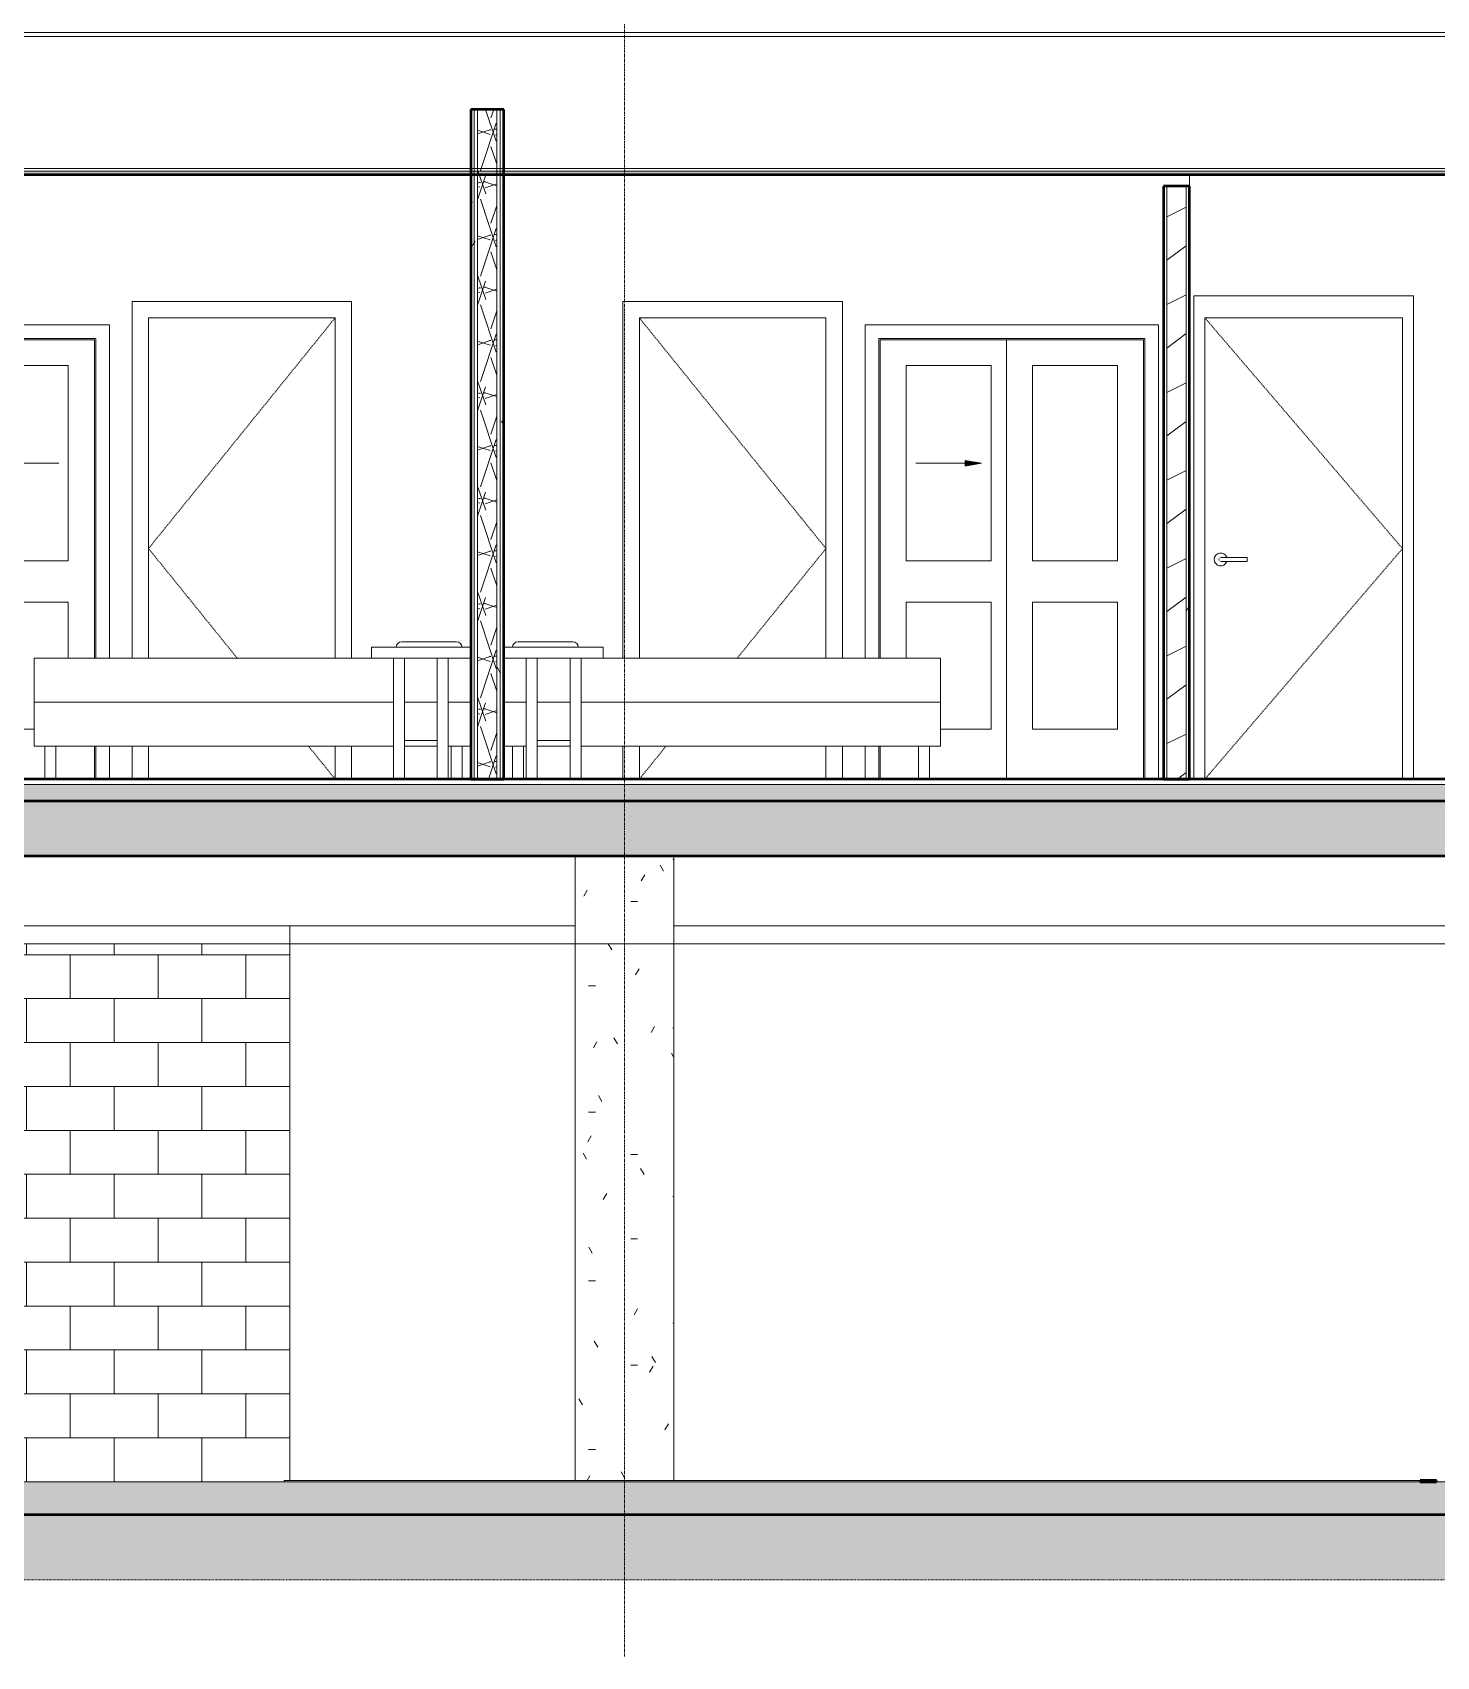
# Model space of a CAD drawing. Header units: inches. Extents: x -4169 to 1833, y -300 to 585.
# Drawn here: x 361.7 to 617.6, y -159.8 to 136 of the extents above; entities that cross this region are included whole.
import ezdxf

# ---------------------------------------------------------------- set-up
doc = ezdxf.new("R2010")
doc.units = ezdxf.units.IN
doc.header["$MEASUREMENT"] = 0
for name, pattern in [('Aligning Line 1_8_', [0.25, 0.125, -0.125]), ('Dash 1_16_', [0.125, 0.0625, -0.0625]), ('Grid Line 1_2_', [0.875, 0.5, -0.125, 0.125, -0.125])]:
    doc.linetypes.add(name, pattern=pattern)
for name, color, linetype, lineweight in [('0-4', 7, 'Continuous', 9), ('0-7', 130, 'Continuous', 5), ('A-DETL-GENF-1', 92, 'Continuous', 13), ('A-DETL-GENF-2', 7, 'Continuous', 9), ('A-DOOR-3', 7, 'Continuous', 9), ('A-DOOR-4', 7, 'Dash 1_16_', 9), ('A-DOOR-FRAM-1', 7, 'Continuous', 9), ('A-FLOR', 192, 'Continuous', 13), ('A-FLOR-2', 192, 'Continuous', 50), ('A-FLOR-LEVL-1', 51, 'Grid Line 1_2_', 9), ('A-FLOR-MCUT', 51, 'Continuous', 13), ('A-FLOR-PATT-1', 8, 'Continuous', 9), ('A-GENM-2', 7, 'Continuous', 9), ('A-GENM-3', 250, 'Continuous', 50), ('A-WALL-1', 250, 'Continuous', 50), ('A-WALL-2', 10, 'Continuous', 13), ('A-WALL-PATT-1', 7, 'Continuous', 9), ('A-WALL-PATT-2', 253, 'Continuous', 9), ('A-WALL-PATT-5', 111, 'Continuous', 9), ('C-BLDG-PADS-1', 253, 'Continuous', 9), ('C-BLDG-PADS-2', 10, 'Continuous', 13), ('C-TOPO', 7, 'Continuous', 9), ('C-TOPO-1', 250, 'Continuous', 50), ('G-ANNO-SYMB', 111, 'Aligning Line 1_8_', 9), ('G-ANNO-SYMB-2', 147, 'Aligning Line 1_8_', 9), ('I-FURN-1', 7, 'Continuous', 9), ('I-WALL-1', 250, 'Continuous', 50), ('I-WALL-2', 10, 'Continuous', 13), ('S-COLS', 52, 'Continuous', 9), ('S-FNDN', 32, 'Continuous', 13), ('S-GRID-1', 1, 'Grid Line 1_2_', 9)]:
    doc.layers.add(name, color=color, linetype=linetype, lineweight=lineweight)
pattern_1 = [(0, (-10964.796, 146.633), (30.72, 7.68), [1.267, -21.773, 1.267, -21.773, -122.88]), (0, (-10964.796, 146.633), (30.72, 7.68), [-46.08, 1.267, -44.813, 1.267, -21.773, -53.76]), (0, (-10964.796, 146.633), (30.72, 7.68), [-115.2, 1.267, -14.093, 1.267, -37.133]), (120, (-10953.276, 150.473), (-22.01108, 22.7643), [1.267, -21.773, 1.267, -21.773, -122.88]), (120, (-10953.276, 150.473), (-22.01108, 22.7643), [-46.08, 1.267, -44.813, 1.267, -21.773, -53.76]), (120, (-10953.276, 150.473), (-22.01108, 22.7643), [-115.2, 1.267, -14.093, 1.267, -37.133]), (240, (-10949.436, 165.833), (-8.70892, -30.4443), [1.267, -21.773, 1.267, -21.773, -122.88]), (240, (-10949.436, 165.833), (-8.70892, -30.4443), [-46.08, 1.267, -44.813, 1.267, -21.773, -53.76]), (240, (-10949.436, 165.833), (-8.70892, -30.4443), [-115.2, 1.267, -14.093, 1.267, -37.133])]
pattern_2 = [(0, (317.997, 146.633), (30.72, 7.68), [1.267, -21.773, 1.267, -21.773, -122.88]), (0, (317.997, 146.633), (30.72, 7.68), [-46.08, 1.267, -44.813, 1.267, -21.773, -53.76]), (0, (317.997, 146.633), (30.72, 7.68), [-115.2, 1.267, -14.093, 1.267, -37.133]), (120, (329.517, 150.473), (-22.011075, 22.7643), [1.267, -21.773, 1.267, -21.773, -122.88]), (120, (329.517, 150.473), (-22.011075, 22.7643), [-46.08, 1.267, -44.813, 1.267, -21.773, -53.76]), (120, (329.517, 150.473), (-22.011075, 22.7643), [-115.2, 1.267, -14.093, 1.267, -37.133]), (240, (333.357, 165.833), (-8.708925, -30.4443), [1.267, -21.773, 1.267, -21.773, -122.88]), (240, (333.357, 165.833), (-8.708925, -30.4443), [-46.08, 1.267, -44.813, 1.267, -21.773, -53.76]), (240, (333.357, 165.833), (-8.708925, -30.4443), [-115.2, 1.267, -14.093, 1.267, -37.133])]

# ---------------------------------------------------------------- blocks, each defined once
blk = doc.blocks.new('CTR - 2nd Phase_rvt-2-BUILDING SECTION - EAST_WEST - LOOKING SOUTH')
at = {"layer": 'A-FLOR-LEVL-1'}
for p, q in [((-12558.48, 136), (-9609.49, 136)), ((-12558.48, 0), (-9609.49, 0)), ((-12558.48, -30), (-9609.49, -30)), ((-12558.48, -128), (-9609.49, -128))]:
    blk.add_line(p, q, dxfattribs=at)
blk = doc.blocks.new('Bed-Standard - King 78_ x 80_-1379907-BUILDING SECTION - EAST_WEST - LOOKING SOUTH')
at = {"layer": 'I-FURN-1'}
for p, q in [((-10843.79, 25), (-10853.79, 25)), ((-10920.79, 22), (-10920.79, 14)), ((-10920.79, 22), (-10919.79, 22)), ((-10919.79, 22), (-10859.29, 22)), ((-10841.29, 22), (-10841.17, 22)), ((-10920.79, 14), (-10920.79, 6)), ((-10920.79, 14), (-10919.79, 14)), ((-10919.79, 14), (-10920.79, 14)), ((-10919.79, 14), (-10855.29, 14)), ((-10855.29, 14), (-10919.79, 14)), ((-10853.29, 14), (-10847.29, 14)), ((-10847.29, 14), (-10853.29, 14)), ((-10845.29, 14), (-10841.79, 14)), ((-10841.79, 14), (-10845.29, 14)), ((-10841.79, 14), (-10841.17, 14)), ((-10841.17, 14), (-10841.79, 14)), ((-10919.79, 6), (-10920.79, 6)), ((-10855.29, 6), (-10919.79, 6)), ((-10918.79, 6), (-10918.79, 0)), ((-10918.79, 6), (-10918.79, 0)), ((-10916.79, 0), (-10916.79, 6)), ((-10916.79, 0), (-10916.79, 6)), ((-10841.79, 6), (-10845.29, 6)), ((-10844.79, 6), (-10844.79, 0)), ((-10844.79, 6), (-10844.79, 0)), ((-10842.79, 0), (-10842.79, 6)), ((-10842.79, 0), (-10842.79, 6)), ((-10841.17, 6), (-10841.79, 6))]:
    blk.add_line(p, q, dxfattribs=at)
for centre, start, end in [((-10853.79, 24), 90, 180), ((-10843.79, 24), 0, 90)]:
    blk.add_arc(centre, 1, start, end, dxfattribs=at)
blk = doc.blocks.new('Table-Night Stand - 18_ x 18_ x 24_-1372838-BUILDING SECTION - EAST_WEST - LOOKING SOUTH')
at = {"layer": 'I-FURN-1'}
for p, q in [((-10859.29, 24), (-10841.29, 24)), ((-10859.29, 24), (-10859.29, 22)), ((-10841.29, 24), (-10841.29, 22)), ((-10841.29, 22), (-10859.29, 22)), ((-10855.29, 22), (-10855.29, 0)), ((-10853.29, 22), (-10853.29, 0)), ((-10847.29, 22), (-10847.29, 0)), ((-10845.29, 22), (-10845.29, 0)), ((-10853.29, 7), (-10847.29, 7)), ((-10853.29, 7), (-10853.29, 6)), ((-10847.29, 6), (-10853.29, 6)), ((-10847.29, 7), (-10847.29, 6))]:
    blk.add_line(p, q, dxfattribs=at)
blk = doc.blocks.new('Single-Flush - 34_ x 84_-1372834-BUILDING SECTION - EAST_WEST - LOOKING SOUTH')
at = {"layer": 'A-DOOR-4'}
for p, q in [((-10865.92, 84), (-10899.92, 42)), ((-10883.73, 22), (-10899.92, 42)), ((-10865.92, 0), (-10870.77, 6))]:
    blk.add_line(p, q, dxfattribs=at)
at = {"layer": 'A-DOOR-FRAM-1'}
for p, q in [((-10902.92, 87), (-10902.92, 22)), ((-10862.92, 87), (-10902.92, 87)), ((-10862.92, 22), (-10862.92, 87)), ((-10899.92, 22), (-10899.92, 84)), ((-10899.92, 84), (-10865.92, 84)), ((-10865.92, 84), (-10865.92, 22)), ((-10902.92, 6), (-10902.92, 0)), ((-10899.92, 0), (-10899.92, 6)), ((-10865.92, 6), (-10865.92, 0)), ((-10862.92, 0), (-10862.92, 6))]:
    blk.add_line(p, q, dxfattribs=at)
blk = doc.blocks.new('FOLDING_SLIDING CLOSET - 48_ x 80_-1372841-BUILDING SECTION - EAST_WEST - LOOKING SOUTH')
at = {"layer": 'A-DETL-GENF-1'}
blk.add_hatch(color=256, dxfattribs=at).paths.add_polyline_path([(-10925.28, 57), (-10925.28, 58.06), (-10928.29, 57.53)], flags=0)
at = {"layer": 'A-DETL-GENF-2'}
for p, q in [((-10925.28, 58.06), (-10928.29, 57.53)), ((-10916.29, 57.53), (-10928.29, 57.53)), ((-10928.29, 57.53), (-10925.28, 57)), ((-10925.28, 57), (-10925.28, 58.06))]:
    blk.add_line(p, q, dxfattribs=at)
at = {"layer": 'A-DOOR-3'}
for p, q in [((-10907.04, 82.75), (-10960.54, 82.75)), ((-10960.54, 82.75), (-10960.54, 0)), ((-10958.04, 0), (-10958.04, 80.25)), ((-10958.04, 80.25), (-10909.54, 80.25)), ((-10957.79, 80), (-10957.79, 0)), ((-10932.79, 80), (-10957.79, 80)), ((-10932.79, 0), (-10932.79, 80)), ((-10909.54, 22), (-10909.54, 80.25)), ((-10907.04, 22), (-10907.04, 82.75)), ((-10953.04, 75.31), (-10937.54, 75.31)), ((-10953.04, 39.75), (-10953.04, 75.31)), ((-10937.54, 75.31), (-10937.54, 39.75)), ((-10930.04, 75.31), (-10914.54, 75.31)), ((-10930.04, 39.75), (-10930.04, 75.31)), ((-10914.54, 75.31), (-10914.54, 39.75)), ((-10937.54, 39.75), (-10953.04, 39.75)), ((-10914.54, 39.75), (-10930.04, 39.75)), ((-10953.04, 32.25), (-10937.54, 32.25)), ((-10953.04, 9.12), (-10953.04, 32.25)), ((-10937.54, 32.25), (-10937.54, 9.12)), ((-10930.04, 32.25), (-10914.54, 32.25)), ((-10930.04, 9.12), (-10930.04, 32.25)), ((-10914.54, 32.25), (-10914.54, 22)), ((-10937.54, 9.12), (-10953.04, 9.12)), ((-10920.79, 9.12), (-10930.04, 9.12)), ((-10909.54, 0), (-10909.54, 6)), ((-10907.04, 0), (-10907.04, 6))]:
    blk.add_line(p, q, dxfattribs=at)
at = {"layer": 'A-DOOR-FRAM-1'}
for p, q in [((-10957.79, 0), (-10957.79, 80)), ((-10957.79, 80), (-10909.79, 80)), ((-10909.79, 22), (-10909.79, 80)), ((-10909.79, 0), (-10909.79, 6))]:
    blk.add_line(p, q, dxfattribs=at)
blk = doc.blocks.new('Bed-Standard - King 78_ x 80_-1242963-BUILDING SECTION - EAST_WEST - LOOKING SOUTH')
at = {"layer": 'I-FURN-1'}
for p, q in [((-10822.59, 25), (-10832.59, 25)), ((-10835.21, 22), (-10835.09, 22)), ((-10817.09, 22), (-10756.59, 22)), ((-10756.59, 22), (-10755.59, 22)), ((-10755.59, 14), (-10755.59, 22)), ((-10835.21, 14), (-10834.59, 14)), ((-10834.59, 14), (-10835.21, 14)), ((-10834.59, 14), (-10831.09, 14)), ((-10831.09, 14), (-10834.59, 14)), ((-10829.09, 14), (-10823.09, 14)), ((-10823.09, 14), (-10829.09, 14)), ((-10821.09, 14), (-10756.59, 14)), ((-10756.59, 14), (-10821.09, 14)), ((-10756.59, 14), (-10755.59, 14)), ((-10755.59, 14), (-10756.59, 14)), ((-10755.59, 6), (-10755.59, 14)), ((-10834.59, 6), (-10835.21, 6)), ((-10831.09, 6), (-10834.59, 6)), ((-10833.59, 6), (-10833.59, 0)), ((-10833.59, 6), (-10833.59, 0)), ((-10831.59, 0), (-10831.59, 6)), ((-10831.59, 0), (-10831.59, 6)), ((-10756.59, 6), (-10821.09, 6)), ((-10759.59, 6), (-10759.59, 0)), ((-10759.59, 6), (-10759.59, 0)), ((-10757.59, 0), (-10757.59, 6)), ((-10757.59, 0), (-10757.59, 6)), ((-10755.59, 6), (-10756.59, 6))]:
    blk.add_line(p, q, dxfattribs=at)
for centre, start, end in [((-10832.59, 24), 90, 180), ((-10822.59, 24), 360, 90)]:
    blk.add_arc(centre, 1, start, end, dxfattribs=at)
blk = doc.blocks.new('Table-Night Stand - 18_ x 18_ x 24_-1352623-BUILDING SECTION - EAST_WEST - LOOKING SOUTH')
at = {"layer": 'I-FURN-1'}
for p, q in [((-10835.09, 24), (-10817.09, 24)), ((-10835.09, 22), (-10835.09, 24)), ((-10817.09, 22), (-10817.09, 24)), ((-10817.09, 22), (-10835.09, 22)), ((-10831.09, 0), (-10831.09, 22)), ((-10829.09, 0), (-10829.09, 22)), ((-10823.09, 0), (-10823.09, 22)), ((-10821.09, 0), (-10821.09, 22)), ((-10829.09, 7), (-10823.09, 7)), ((-10829.09, 6), (-10829.09, 7)), ((-10823.09, 6), (-10829.09, 6)), ((-10823.09, 6), (-10823.09, 7))]:
    blk.add_line(p, q, dxfattribs=at)
blk = doc.blocks.new('Single-Flush - 34_ x 84_-1372840-BUILDING SECTION - EAST_WEST - LOOKING SOUTH')
at = {"layer": 'A-DOOR-4'}
for p, q in [((-10810.46, 84), (-10776.46, 42)), ((-10792.65, 22), (-10776.46, 42)), ((-10810.46, 0), (-10805.6, 6))]:
    blk.add_line(p, q, dxfattribs=at)
at = {"layer": 'A-DOOR-FRAM-1'}
for p, q in [((-10773.46, 87), (-10813.46, 87)), ((-10813.46, 87), (-10813.46, 22)), ((-10773.46, 22), (-10773.46, 87)), ((-10810.46, 22), (-10810.46, 84)), ((-10810.46, 84), (-10776.46, 84)), ((-10776.46, 84), (-10776.46, 22)), ((-10813.46, 6), (-10813.46, 0)), ((-10810.46, 0), (-10810.46, 6)), ((-10776.46, 6), (-10776.46, 0)), ((-10773.46, 0), (-10773.46, 6))]:
    blk.add_line(p, q, dxfattribs=at)
blk = doc.blocks.new('FOLDING_SLIDING CLOSET - 48_ x 80_-1372832-BUILDING SECTION - EAST_WEST - LOOKING SOUTH')
at = {"layer": 'A-DETL-GENF-1'}
blk.add_hatch(color=256, dxfattribs=at).paths.add_polyline_path([(-10751.1, 57), (-10748.09, 57.53), (-10751.1, 58.06)], flags=0)
at = {"layer": 'A-DETL-GENF-2'}
for p, q in [((-10760.09, 57.53), (-10748.09, 57.53)), ((-10751.1, 58.06), (-10748.09, 57.53)), ((-10751.1, 57), (-10751.1, 58.06)), ((-10748.09, 57.53), (-10751.1, 57))]:
    blk.add_line(p, q, dxfattribs=at)
at = {"layer": 'A-DOOR-3'}
for p, q in [((-10769.34, 82.75), (-10769.34, 22)), ((-10715.84, 82.75), (-10769.34, 82.75)), ((-10766.84, 80.25), (-10766.84, 22)), ((-10766.84, 80.25), (-10718.34, 80.25)), ((-10718.59, 80), (-10743.59, 80)), ((-10743.59, 80), (-10743.59, 0)), ((-10718.59, 0), (-10718.59, 80)), ((-10718.34, 80.25), (-10718.34, 0)), ((-10715.84, 0), (-10715.84, 82.75)), ((-10761.84, 39.75), (-10761.84, 75.31)), ((-10761.84, 75.31), (-10746.34, 75.31)), ((-10746.34, 75.31), (-10746.34, 39.75)), ((-10738.84, 39.75), (-10738.84, 75.31)), ((-10738.84, 75.31), (-10723.34, 75.31)), ((-10723.34, 75.31), (-10723.34, 39.75)), ((-10746.34, 39.75), (-10761.84, 39.75)), ((-10723.34, 39.75), (-10738.84, 39.75)), ((-10761.84, 22), (-10761.84, 32.25)), ((-10761.84, 32.25), (-10746.34, 32.25)), ((-10746.34, 32.25), (-10746.34, 9.12)), ((-10738.84, 9.12), (-10738.84, 32.25)), ((-10738.84, 32.25), (-10723.34, 32.25)), ((-10723.34, 32.25), (-10723.34, 9.12)), ((-10746.34, 9.12), (-10755.59, 9.12)), ((-10723.34, 9.12), (-10738.84, 9.12)), ((-10769.34, 6), (-10769.34, 0)), ((-10766.84, 6), (-10766.84, 0))]:
    blk.add_line(p, q, dxfattribs=at)
at = {"layer": 'A-DOOR-FRAM-1'}
for p, q in [((-10766.59, 80), (-10766.59, 22)), ((-10766.59, 80), (-10718.59, 80)), ((-10718.59, 80), (-10718.59, 0)), ((-10766.59, 6), (-10766.59, 0))]:
    blk.add_line(p, q, dxfattribs=at)
blk = doc.blocks.new('CTR - 1st Phase - Unit Layouts_rvt-2-BUILDING SECTION - EAST_WEST - LOOKING SOUTH')
at = {"layer": 'A-WALL-PATT-1'}
h = blk.add_hatch(dxfattribs=at)
h.set_pattern_fill('FP_21', color=256, style=0, pattern_type=2)
h.set_pattern_definition(pattern_1)
h.paths.add_polyline_path([(-10710.21, 0), (-10710.21, 108), (-10710.84, 108), (-10710.84, 0)], flags=0)
at = {"layer": 'A-WALL-PATT-2'}
h = blk.add_hatch(dxfattribs=at)
h.set_pattern_fill('FP_24', color=256, style=0, pattern_type=2)
h.set_pattern_definition([(216.87, (-10958.398, 162.627), (47.980943, 31.987086), [7.997, -71.971]), (206.565, (-10948.802, 157.829), (-15.99371, -15.99413), [17.881, -17.881]), (198.435, (-10948.802, 149.832), (-31.98674, -15.99388), [10.115, -40.461])])
h.paths.add_polyline_path([(-10710.84, 0), (-10710.84, 108), (-10714.34, 108), (-10714.34, 0)], flags=0)
at = {"layer": 'A-WALL-1'}
for p, q in [((-10710.21, 108), (-10714.96, 108)), ((-10714.96, 108), (-10714.96, 0)), ((-10710.21, 0), (-10710.21, 108)), ((-10714.96, 0), (-10710.21, 0))]:
    blk.add_line(p, q, dxfattribs=at)
at = {"layer": 'A-WALL-2'}
for p, q in [((-10710.21, 108), (-10710.21, 110.12)), ((-10714.34, 0), (-10714.34, 108)), ((-10710.84, 0), (-10710.84, 108))]:
    blk.add_line(p, q, dxfattribs=at)
at = {"layer": '0-4'}
for name in ['Single-Flush - 34_ x 84_-1372834-BUILDING SECTION - EAST_WEST - LOOKING SOUTH', 'Single-Flush - 34_ x 84_-1372840-BUILDING SECTION - EAST_WEST - LOOKING SOUTH', 'FOLDING_SLIDING CLOSET - 48_ x 80_-1372841-BUILDING SECTION - EAST_WEST - LOOKING SOUTH', 'FOLDING_SLIDING CLOSET - 48_ x 80_-1372832-BUILDING SECTION - EAST_WEST - LOOKING SOUTH', 'Bed-Standard - King 78_ x 80_-1379907-BUILDING SECTION - EAST_WEST - LOOKING SOUTH', 'Table-Night Stand - 18_ x 18_ x 24_-1372838-BUILDING SECTION - EAST_WEST - LOOKING SOUTH', 'Bed-Standard - King 78_ x 80_-1242963-BUILDING SECTION - EAST_WEST - LOOKING SOUTH', 'Table-Night Stand - 18_ x 18_ x 24_-1352623-BUILDING SECTION - EAST_WEST - LOOKING SOUTH']:
    blk.add_blockref(name, (0, 0), dxfattribs=at)
blk = doc.blocks.new('CTR  - Topography_rvt-2-BUILDING SECTION - EAST_WEST - LOOKING SOUTH')
at = {"layer": 'C-BLDG-PADS-1'}
h = blk.add_hatch(dxfattribs=at)
h.set_pattern_fill('FP_22', color=256, style=0, pattern_type=2)
h.set_pattern_definition([(50, (-10964.796, 146.633), (27.5427, -2.4099), [2.88, -31.68]), (355, (-10964.796, 146.633), (-5.32784, 28.8843), [2.304, -25.344]), (100.451, (-10962.5, 146.432), (22.2153, 26.4739), [2.448, -26.924]), (46.184, (-10964.796, 154.313), (40.9819, -6.3564), [4.32, -47.52]), (96.636, (-10961.38, 153.784), (35.8907, 37.4062), [3.671, -40.386]), (351.184, (-10964.796, 154.313), (35.891, 37.4062), [3.456, -38.016]), (21, (-10960.956, 152.393), (22.92104, -15.46073), [2.88, -31.68]), (326, (-10960.956, 152.393), (9.3435, 27.84574), [2.304, -25.344]), (71.451, (-10959.045, 151.105), (32.26477, 12.3844), [2.448, -26.924]), (37.5, (-10964.796, 146.633), (0.466855, 12.78271), [1.267, -23.77, 1.267, -24.461, -25.44]), (37.5, (-10964.796, 146.633), (0.466855, 12.78271), [-50.765, 1.267, -24.173]), (7.5, (-10964.796, 146.633), (10.10159, 15.14509), [1.267, -13.402, 1.267, -23.194, -9.696]), (7.5, (-10964.796, 146.633), (10.10159, 15.14509), [-39.13, 1.267, -8.429]), (327.5, (-10973.359, 146.633), (20.49916, -0.86578), [1.267, -8.333, 1.267, -28.685, -39.744]), (327.5, (-10973.359, 146.633), (20.49916, -0.86578), [-39.552, 1.267, -38.477]), (317.5, (-10977.199, 146.633), (22.39478, 3.8443), [1.267, -11.213, 1.267, -18.624, -28.224]), (317.5, (-10977.199, 146.633), (22.39478, 3.8443), [-32.371, 1.267, -26.957])])
h.paths.add_polyline_path([(-12082.19, -134), (-9896.19, -134), (-9896.19, -128), (-12082.19, -128)], flags=0)
at = {"layer": 'C-TOPO'}
h = blk.add_hatch(dxfattribs=at)
h.set_pattern_fill('FP_31', color=256, style=0, pattern_type=2)
h.set_pattern_definition([(0, (-10964.796, 146.633), (24, 24), [24, -24]), (0, (-10964.796, 155.633), (24, 24), [24, -24]), (0, (-10964.796, 164.633), (24, 24), [24, -24]), (90, (-10961.796, 167.633), (-24, 24), [24, -24]), (90, (-10952.796, 167.633), (-24, 24), [24, -24]), (90, (-10943.796, 167.633), (-24, 24), [24, -24])])
h.paths.add_polyline_path([(-9908.19, -145.9), (-9908.19, -134.01), (-12070.19, -134.01), (-12070.19, -145.9), (-9956.02, -145.9)], flags=0)
at = {"layer": 'A-FLOR-LEVL-1'}
for p, q in [((-12558.48, 0), (-9609.49, 0)), ((-12558.48, -128), (-9609.49, -128))]:
    blk.add_line(p, q, dxfattribs=at)
at = {"layer": 'C-BLDG-PADS-2'}
for p, q in [((-9896.19, -128), (-12082.19, -128)), ((-12082.19, -134), (-9896.19, -134))]:
    blk.add_line(p, q, dxfattribs=at)
at = {"layer": 'C-TOPO'}
blk.add_line((-9959.35, -134.01), (-12070.19, -134.01), dxfattribs=at)
at = {"layer": 'C-TOPO-1'}
blk.add_line((-9959.35, -134.01), (-12070.19, -134.01), dxfattribs=at)
at = {"layer": 'G-ANNO-SYMB-2'}
blk.add_line((-9742.88, 0), (-12461.76, 0), dxfattribs=at)
blk = doc.blocks.new('HOLLOW METAL - UNIT DOOR-V160-BUILDING SECTION - EAST_WEST - LOOKING SOUTH')
at = {"layer": 'A-DOOR-3'}
for p, q in [((-10707.39, 84), (-10707.39, 0)), ((-10671.39, 84), (-10707.39, 84)), ((-10671.39, 0), (-10671.39, 84)), ((-10699.71, 40.39), (-10703.85, 40.39)), ((-10703.85, 39.61), (-10699.71, 39.61)), ((-10699.71, 40.39), (-10699.71, 40)), ((-10699.71, 40), (-10699.71, 39.61))]:
    blk.add_line(p, q, dxfattribs=at)
at = {"layer": 'A-DOOR-3', "flags": 128}
for points in [[(-10703.85, 40.39), (-10703.87, 40.39), (-10703.89, 40.39), (-10703.92, 40.39), (-10703.94, 40.39), (-10703.96, 40.39), (-10703.99, 40.39), (-10704.01, 40.39), (-10704.03, 40.39), (-10704.05, 40.39), (-10704.08, 40.39), (-10704.1, 40.39), (-10704.12, 40.39), (-10704.14, 40.39), (-10704.16, 40.39), (-10704.18, 40.39), (-10704.2, 40.39), (-10704.22, 40.39), (-10704.24, 40.39), (-10704.25, 40.39), (-10704.27, 40.39), (-10704.29, 40.39), (-10704.3, 40.39), (-10704.32, 40.39), (-10704.33, 40.39), (-10704.34, 40.39), (-10704.36, 40.39), (-10704.37, 40.39), (-10704.38, 40.39), (-10704.39, 40.39), (-10704.4, 40.39), (-10704.4, 40.39), (-10704.41, 40.39), (-10704.42, 40.39), (-10704.42, 40.39), (-10704.43, 40.39), (-10704.43, 40.39), (-10704.43, 40.39), (-10704.44, 40.39), (-10704.44, 40.39)], [(-10704.44, 39.61), (-10704.44, 39.61), (-10704.43, 39.61), (-10704.43, 39.61), (-10704.43, 39.61), (-10704.42, 39.61), (-10704.42, 39.61), (-10704.41, 39.61), (-10704.41, 39.61), (-10704.4, 39.61), (-10704.39, 39.61), (-10704.38, 39.61), (-10704.37, 39.61), (-10704.36, 39.61), (-10704.35, 39.61), (-10704.33, 39.61), (-10704.32, 39.61), (-10704.3, 39.61), (-10704.29, 39.61), (-10704.27, 39.61), (-10704.26, 39.61), (-10704.24, 39.61), (-10704.22, 39.61), (-10704.2, 39.61), (-10704.18, 39.61), (-10704.16, 39.61), (-10704.14, 39.61), (-10704.12, 39.61), (-10704.1, 39.61), (-10704.08, 39.61), (-10704.06, 39.61), (-10704.04, 39.61), (-10704.02, 39.61), (-10703.99, 39.61), (-10703.97, 39.61), (-10703.95, 39.61), (-10703.92, 39.61), (-10703.9, 39.61), (-10703.88, 39.61), (-10703.85, 39.61), (-10703.85, 39.61)]]:
    blk.add_lwpolyline(points, dxfattribs=at)
at = {"layer": 'A-DOOR-3'}
for centre, radius, start, end in [((-10704.53, 40), 1.18, 19.6343, 180), ((-10704.53, 40), 1.18, 180, 340.4367), ((-10704.44, 40), 0.394, 150, 180), ((-10704.44, 40), 0.394, 180, 210), ((-10704.44, 40), 0.394, 90, 105), ((-10704.44, 40), 0.394, 255, 270)]:
    blk.add_arc(centre, radius, start, end, dxfattribs=at)
at = {"layer": 'A-DOOR-4'}
for p, q in [((-10707.39, 84), (-10671.39, 42)), ((-10671.39, 42), (-10707.39, 0))]:
    blk.add_line(p, q, dxfattribs=at)
at = {"layer": 'A-DOOR-FRAM-1'}
for p, q in [((-10709.39, 88), (-10709.39, 0)), ((-10669.39, 88), (-10709.39, 88)), ((-10669.39, 0), (-10669.39, 88)), ((-10707.39, 0), (-10707.39, 84)), ((-10707.39, 84), (-10671.39, 84)), ((-10671.39, 0), (-10671.39, 84))]:
    blk.add_line(p, q, dxfattribs=at)
blk = doc.blocks.new('Parking_Stall_Multiple - STANDARD-V165-BUILDING SECTION - EAST_WEST - LOOKING SOUTH')
at = {"layer": 'A-GENM-2'}
for p, q in [((-10875.19, -127.75), (-10668.19, -127.75)), ((-10875.19, -128), (-10875.19, -127.75)), ((-10875.19, -127.75), (-10668.19, -127.75)), ((-10875.19, -128), (-10875.19, -127.75))]:
    blk.add_line(p, q, dxfattribs=at)
at = {"layer": 'A-GENM-3'}
for p, q in [((-10665.19, -127.75), (-10668.19, -127.75)), ((-10668.19, -127.75), (-10668.19, -128)), ((-10668.19, -128), (-10665.19, -128)), ((-10665.19, -128), (-10665.19, -127.75))]:
    blk.add_line(p, q, dxfattribs=at)
blk = doc.blocks.new('CTR - 1st Phase - Common Walls_rvt-2-BUILDING SECTION - EAST_WEST - LOOKING SOUTH')
at = {"layer": 'A-WALL-PATT-1'}
h = blk.add_hatch(dxfattribs=at)
h.set_pattern_fill('FP_21', color=256, style=0, pattern_type=2)
h.set_pattern_definition(pattern_1)
h.paths.add_polyline_path([(-10840.56, 0), (-10840.56, 122), (-10841.19, 122), (-10841.19, 0)], flags=0)
h = blk.add_hatch(dxfattribs=at)
h.set_pattern_fill('FP_21', color=256, style=0, pattern_type=2)
h.set_pattern_definition(pattern_1)
h.paths.add_polyline_path([(-10840.56, 0), (-10839.94, 0), (-10839.94, 122), (-10840.56, 122), (-10840.56, 1.3)], flags=0)
h = blk.add_hatch(dxfattribs=at)
h.set_pattern_fill('FP_21', color=256, style=0, pattern_type=2)
h.set_pattern_definition(pattern_1)
h.paths.add_polyline_path([(-10836.42, 0), (-10835.81, 0), (-10835.81, 122), (-10836.44, 122), (-10836.44, 0)], flags=0)
h = blk.add_hatch(dxfattribs=at)
h.set_pattern_fill('FP_21', color=256, style=0, pattern_type=2)
h.set_pattern_definition(pattern_1)
h.paths.add_polyline_path([(-10835.19, 0), (-10835.19, 122), (-10835.81, 122), (-10835.81, 0)], flags=0)
at = {"layer": 'A-WALL-PATT-2'}
h = blk.add_hatch(dxfattribs=at)
h.set_pattern_fill('FP_32', color=256, style=0, pattern_type=2)
h.set_pattern_definition([(161.57, (-10964.316, 147.113), (-3.839954, -1.54e-05), [0, -27.322, 3.034, 0]), (18.43, (-10965.276, 147.113), (-3.839954, 1.54e-05), [0, -27.322, 3.034, 0]), (108.43, (-10964.316, 147.113), (1.919622, -9.6005246), [9.106, -21.25]), (71.57, (-10965.276, 147.113), (1.919622, 9.6005246), [9.106, -21.25])])
h.paths.add_polyline_path([(-10836.44, 0), (-10836.44, 122), (-10839.94, 122), (-10839.94, 0)], flags=0)
at = {"layer": 'A-FLOR-LEVL-1'}
for p, q in [((-12558.48, 136), (-9609.49, 136)), ((-12558.48, 0), (-9609.49, 0)), ((-12558.48, -30), (-9609.49, -30)), ((-12558.48, -128), (-9609.49, -128))]:
    blk.add_line(p, q, dxfattribs=at)
at = {"layer": 'A-WALL-2'}
for p, q in [((-10840.56, 122), (-10840.56, 0)), ((-10839.94, 122), (-10839.94, 0)), ((-10836.44, 122), (-10836.44, 0)), ((-10835.81, 122), (-10835.81, 0))]:
    blk.add_line(p, q, dxfattribs=at)
at = {"layer": 'G-ANNO-SYMB-2'}
blk.add_line((-9706.21, 0), (-12461.76, 0), dxfattribs=at)
at = {"layer": 'I-WALL-1'}
for p, q in [((-10835.19, 122), (-10841.19, 122)), ((-10841.19, 122), (-10841.19, 0)), ((-10835.19, 0), (-10835.19, 122)), ((-10841.19, 0), (-10835.19, 0))]:
    blk.add_line(p, q, dxfattribs=at)
at = {"layer": 'I-WALL-2'}
for p, q in [((-10709.39, 0), (-10709.39, 88)), ((-10709.39, 88), (-10669.39, 88)), ((-10669.39, 88), (-10669.39, 0))]:
    blk.add_line(p, q, dxfattribs=at)
at = {"layer": '0-4'}
for name in ['HOLLOW METAL - UNIT DOOR-V160-BUILDING SECTION - EAST_WEST - LOOKING SOUTH', 'Parking_Stall_Multiple - STANDARD-V165-BUILDING SECTION - EAST_WEST - LOOKING SOUTH']:
    blk.add_blockref(name, (0, 0), dxfattribs=at)
blk = doc.blocks.new('Concrete-Rectangular-Column - ONE-V48-BUILDING SECTION - EAST_WEST - LOOKING SOUTH')
at = {"layer": 'S-COLS'}
h = blk.add_hatch(dxfattribs=at)
h.set_pattern_fill('FP_21', color=256, style=0, pattern_type=2)
h.set_pattern_definition(pattern_1)
h.paths.add_polyline_path([(-10804.19, -127.75), (-10804.19, -14), (-10822.19, -14), (-10822.19, -127.75)], flags=0)
for p, q in [((-10822.19, -14), (-10822.19, -127.75)), ((-10804.19, -14), (-10804.19, -127.75))]:
    blk.add_line(p, q, dxfattribs=at)

msp = doc.modelspace()

# ---------------------------------------------------------------- hatches: boundary and pattern name
at = {"layer": 'A-FLOR-PATT-1'}
h = msp.add_hatch(dxfattribs=at)
h.set_pattern_fill('FP_21', color=256, style=0, pattern_type=2)
h.set_pattern_definition(pattern_2)
h.paths.add_polyline_path([(-826.9214, 110.125), (-548.1964, 110.125), (-548.1964, 110.75), (-827.5464, 110.75), (-827.5464, 110.125)], flags=0)
h.paths.add_polyline_path([(-145.6366, 110.125), (1299.8536, 110.125), (1299.8536, 110.75), (-152.1964, 110.75), (-152.1964, 110.125)], flags=0)
h = msp.add_hatch(dxfattribs=at)
h.set_pattern_fill('FP_21', color=256, style=0, pattern_type=2)
h.set_pattern_definition(pattern_2)
h.paths.add_polyline_path([(-796.8491, -4), (-552.1964, -4), (-552.1964, -1), (-797.8964, -1), (-797.8964, -4)], flags=0)
h.paths.add_polyline_path([(-152.1964, -4), (1264.7036, -4), (1264.7036, -1), (-152.1964, -1), (-152.1964, -3.9561)], flags=0)
h = msp.add_hatch(dxfattribs=at)
h.set_pattern_fill('FP_22', color=256, style=0, pattern_type=2)
h.set_pattern_definition([(50, (317.997, 146.633), (27.5427, -2.40992), [2.88, -31.68]), (355, (317.997, 146.633), (-5.32784, 28.88427), [2.304, -25.344]), (100.451, (320.293, 146.432), (22.2153, 26.47393), [2.448, -26.924]), (46.184, (317.997, 154.313), (40.9819, -6.3564), [4.32, -47.52]), (96.636, (321.413, 153.784), (35.8907, 37.4062), [3.671, -40.386]), (351.184, (317.997, 154.313), (35.891, 37.4062), [3.456, -38.016]), (21, (321.837, 152.393), (22.92104, -15.46073), [2.88, -31.68]), (326, (321.837, 152.393), (9.34353, 27.84574), [2.304, -25.344]), (71.451, (323.748, 151.105), (32.26477, 12.3844), [2.448, -26.924]), (37.5, (317.997, 146.633), (0.466855, 12.78271), [1.267, -23.77, 1.267, -24.461, -25.44]), (37.5, (317.997, 146.633), (0.466855, 12.78271), [-50.765, 1.267, -24.173]), (7.5, (317.997, 146.633), (10.10159, 15.14509), [1.267, -13.402, 1.267, -23.194, -9.696]), (7.5, (317.997, 146.633), (10.10159, 15.14509), [-39.13, 1.267, -8.429]), (327.5, (309.434, 146.633), (20.49916, -0.86578), [1.267, -8.333, 1.267, -28.685, -39.744]), (327.5, (309.434, 146.633), (20.49916, -0.86578), [-39.552, 1.267, -38.477]), (317.5, (305.594, 146.633), (22.39478, 3.8443), [1.267, -11.213, 1.267, -18.624, -28.224]), (317.5, (305.594, 146.633), (22.39478, 3.8443), [-32.371, 1.267, -26.957])])
h.paths.add_polyline_path([(-937.7964, -14), (-548.1964, -14), (-548.1964, -4), (-937.7964, -4), (-937.7964, -9.2134)], flags=0)
h.paths.add_polyline_path([(-113.3451, -14), (1270.2036, -14), (1270.2036, -4), (-156.1964, -4), (-156.1964, -14), (-124.1089, -14)], flags=0)
at = {"layer": 'A-WALL-PATT-5'}
h = msp.add_hatch(dxfattribs=at)
h.set_pattern_fill('FP_29', color=256, style=0, pattern_type=2)
h.set_pattern_definition([(0, (408.604, -128), (0, 8), []), (90, (408.604, -128), (-8, 8), [8, -8])])
h.paths.add_polyline_path([(131.6036, -128), (407.6036, -128), (407.6036, -127.75), (408.6036, -127.75), (408.6036, -30), (120.6036, -30), (120.6036, -127.75), (131.6036, -127.75)], flags=0)

# ---------------------------------------------------------------- linework, layer by layer
at = {"layer": 'A-FLOR'}
for p, q in [((460.6036, -26.75), (6.6036, -26.75)), ((770.6036, -26.75), (478.6036, -26.75))]:
    msp.add_line(p, q, dxfattribs=at)
at = {"layer": 'A-FLOR-2'}
for p, q in [((-152.1964, 110.125), (1299.8536, 110.125)), ((735.6036, 0), (153.2286, 0)), ((1264.7036, -4), (-156.1964, -4)), ((-156.1964, -14), (1270.2036, -14))]:
    msp.add_line(p, q, dxfattribs=at)
at = {"layer": 'A-FLOR-LEVL-1'}
for p, q in [((-1101.901, 136), (1674.0755, 136)), ((-1101.901, 0), (1674.0755, 0)), ((-1101.901, -30), (1674.0755, -30)), ((-1101.901, -128), (1674.0755, -128))]:
    msp.add_line(p, q, dxfattribs=at)
at = {"layer": 'A-FLOR-MCUT'}
for p, q in [((1299.8536, 135.25), (-152.1964, 135.25)), ((1299.8536, 111.25), (-152.1964, 111.25)), ((1299.8536, 110.75), (-152.1964, 110.75)), ((1264.7036, -1), (-152.1964, -1))]:
    msp.add_line(p, q, dxfattribs=at)
at = {"layer": 'G-ANNO-SYMB'}
for p, q in [((1576.5784, 0), (-1178.9656, 0)), ((1576.5527, -145.8387), (-1178.9656, -145.8387))]:
    msp.add_line(p, q, dxfattribs=at)
at = {"layer": 'S-FNDN'}
for p, q in [((408.6036, -26.75), (408.6036, -127.75)), ((408.6036, -30), (120.6036, -30))]:
    msp.add_line(p, q, dxfattribs=at)
at = {"layer": 'S-GRID-1'}
msp.add_line((469.6036, -159.8356), (469.6036, 470.5), dxfattribs=at)

# ---------------------------------------------------------------- block references
at = {"layer": '0-7'}
for name in ['CTR - 2nd Phase_rvt-2-BUILDING SECTION - EAST_WEST - LOOKING SOUTH', 'CTR - 1st Phase - Common Walls_rvt-2-BUILDING SECTION - EAST_WEST - LOOKING SOUTH', 'CTR  - Topography_rvt-2-BUILDING SECTION - EAST_WEST - LOOKING SOUTH', 'CTR - 1st Phase - Unit Layouts_rvt-2-BUILDING SECTION - EAST_WEST - LOOKING SOUTH']:
    msp.add_blockref(name, (11282.793, 0), dxfattribs=at)
at = {"layer": 'S-COLS'}
msp.add_blockref('Concrete-Rectangular-Column - ONE-V48-BUILDING SECTION - EAST_WEST - LOOKING SOUTH', (11282.793, 0), dxfattribs=at)

doc.saveas('drawing.dxf')
